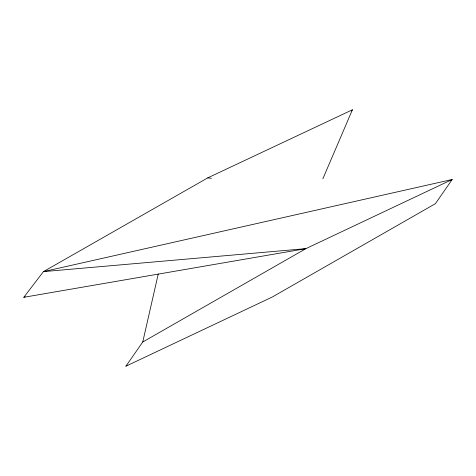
<?xml version="1.0" encoding="UTF-8"?>
<svg xmlns="http://www.w3.org/2000/svg" width="476" height="476" viewBox="0 0 476 476"><rect width="100%" height="100%" fill="white"/><g stroke="black" fill="none" stroke-linecap="round" stroke-linejoin="round"><path stroke-width="0.71" d="M452.2 179.494L305.889 248.645L23.8 297.298L43.435 271.629L452.2 179.494L435.373 203.692L272.23 297.042L125.914 366.199L142.746 342L158.24 274.045M322.841 178.821L352.395 109.801L207.732 177.881L43.435 271.629L305.889 248.645L142.746 342M351.502 110.968L352.395 109.801M125.914 366.199L126.908 365.092M23.8 297.298L25.145 296.667M207.732 177.881L211.415 178.298"/></g></svg>
